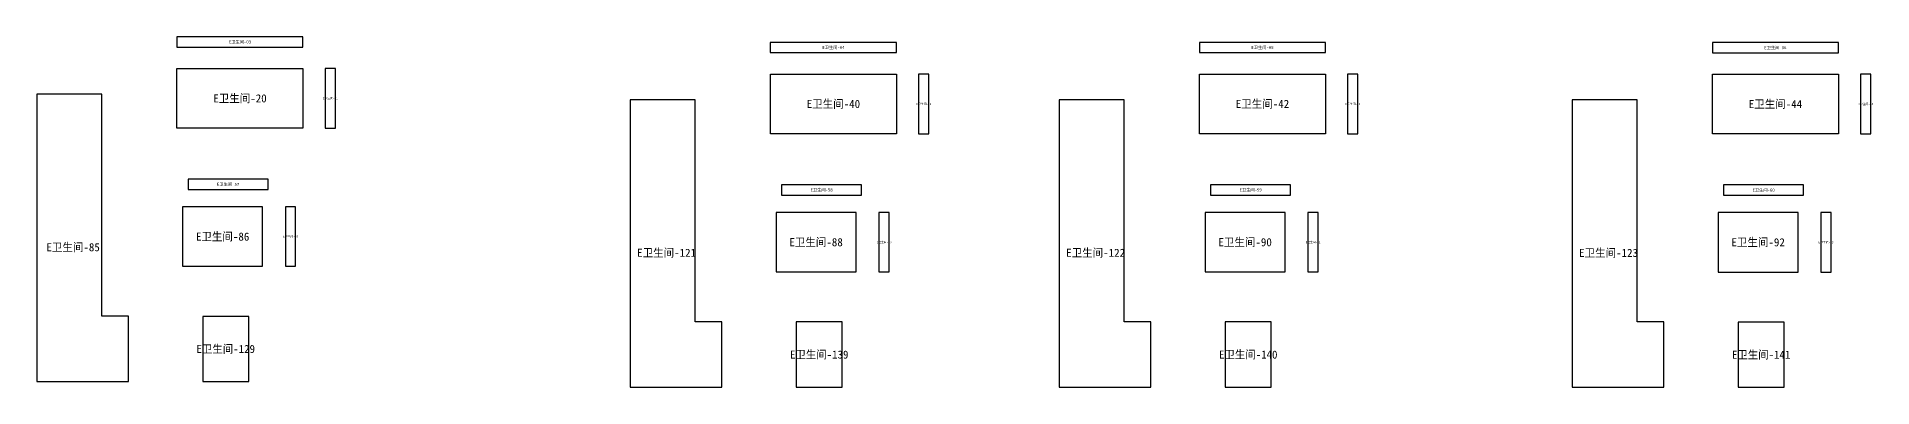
# Model space of a CAD drawing. Header units: inches. Extents: x 44145 to 132907, y -98283 to 21892.
# Drawn here: x 68840 to 87048, y -68089 to -64619 of the extents above; entities that cross this region are included whole.
import ezdxf
from ezdxf.enums import TextEntityAlignment as Align

# ---------------------------------------------------------------- set-up
doc = ezdxf.new("R2010")
doc.units = ezdxf.units.IN
doc.layers.add('NUMBERS', color=7, linetype='Continuous')
doc.layers.add('OUTER', color=7, linetype='Continuous')

msp = doc.modelspace()

# ---------------------------------------------------------------- linework, layer by layer
at = {"layer": 'OUTER'}
for points in [[(70230, -64721), (71481, -64721), (71481, -64619), (70230, -64619), (70230, -64721)], [(76117, -64776), (77368, -64776), (77368, -64675), (76117, -64675), (76117, -64776)], [(80373, -64776), (81624, -64776), (81624, -64675), (80373, -64675), (80373, -64776)], [(85462, -64777), (86713, -64777), (86713, -64676), (85462, -64676), (85462, -64777)], [(70231, -64934), (71481, -64934), (71481, -65523), (70231, -65523), (70231, -64934)], [(71701, -65523), (71802, -65523), (71802, -64934), (71701, -64934), (71701, -65523)], [(76118, -64990), (77369, -64990), (77369, -65579), (76118, -65579), (76118, -64990)], [(77588, -65579), (77690, -65579), (77690, -64990), (77588, -64990), (77588, -65579)], [(80374, -64990), (81625, -64990), (81625, -65579), (80374, -65579), (80374, -64990)], [(81844, -65579), (81946, -65579), (81946, -64990), (81844, -64990), (81844, -65579)], [(85462, -64991), (86713, -64991), (86713, -65580), (85462, -65580), (85462, -64991)], [(86932, -65580), (87034, -65580), (87034, -64991), (86932, -64991), (86932, -65580)], [(68840, -68031), (69749, -68031), (69749, -67387), (69484, -67387), (69484, -65187), (68840, -65187), (68840, -68031)], [(74727, -68087), (75637, -68087), (75637, -67442), (75371, -67442), (75371, -65242), (74727, -65242), (74727, -68087)], [(78983, -68087), (79892, -68087), (79892, -67442), (79627, -67442), (79627, -65242), (78983, -65242), (78983, -68087)], [(84071, -68088), (84981, -68088), (84981, -67443), (84716, -67443), (84716, -65243), (84071, -65243), (84071, -68088)], [(70342, -66131), (71135, -66131), (71135, -66029), (70342, -66029), (70342, -66131)], [(76229, -66186), (77023, -66186), (77023, -66084), (76229, -66084), (76229, -66186)], [(80485, -66186), (81278, -66186), (81278, -66084), (80485, -66084), (80485, -66186)], [(85573, -66187), (86367, -66187), (86367, -66086), (85573, -66086), (85573, -66187)], [(70287, -66892), (71081, -66892), (71081, -66303), (70287, -66303), (70287, -66892)], [(71307, -66892), (71408, -66892), (71408, -66303), (71307, -66303), (71307, -66892)], [(76174, -66947), (76968, -66947), (76968, -66358), (76174, -66358), (76174, -66947)], [(77194, -66947), (77296, -66947), (77296, -66358), (77194, -66358), (77194, -66947)], [(80430, -66947), (81224, -66947), (81224, -66358), (80430, -66358), (80430, -66947)], [(81450, -66947), (81552, -66947), (81552, -66358), (81450, -66358), (81450, -66947)], [(85519, -66949), (86313, -66949), (86313, -66360), (85519, -66360), (85519, -66949)], [(86538, -66949), (86640, -66949), (86640, -66360), (86538, -66360), (86538, -66949)], [(70486, -68033), (70943, -68033), (70943, -67388), (70486, -67388), (70486, -68033)], [(76373, -68088), (76830, -68088), (76830, -67443), (76373, -67443), (76373, -68088)], [(80629, -68088), (81086, -68088), (81086, -67443), (80629, -67443), (80629, -68088)], [(85718, -68089), (86175, -68089), (86175, -67445), (85718, -67445), (85718, -68089)]]:
    msp.add_lwpolyline(points, dxfattribs=at)

# ---------------------------------------------------------------- texts
at = {"layer": 'NUMBERS'}
for s, height, p in [('E卫生间-03', 30, (70856, -64670)), ('E卫生间-04', 30, (76743, -64725)), ('E卫生间-05', 30, (80999, -64725)), ('E卫生间-06', 30, (86087, -64727)), ('E卫生间-20', 80, (70856, -65229)), ('E卫生间-21', 20.2, (71752, -65229)), ('E卫生间-40', 80, (76743, -65284)), ('E卫生间-41', 20.2, (77639, -65284)), ('E卫生间-42', 80, (80999, -65284)), ('E卫生间-43', 20.2, (81895, -65284)), ('E卫生间-44', 80, (86088, -65285)), ('E卫生间-45', 20.2, (86983, -65285)), ('E卫生间-57', 30, (70738, -66080)), ('E卫生间-58', 30, (76626, -66135)), ('E卫生间-59', 30, (80882, -66135)), ('E卫生间-60', 30, (85970, -66137)), ('E卫生间-86', 80, (70684, -66598)), ('E卫生间-87', 20.2, (71358, -66598)), ('E卫生间-88', 80, (76571, -66653)), ('E卫生间-89', 20.2, (77245, -66653)), ('E卫生间-90', 80, (80827, -66653)), ('E卫生间-91', 20.2, (81501, -66653)), ('E卫生间-92', 80, (85916, -66654)), ('E卫生间-93', 20.2, (86589, -66654)), ('E卫生间-85', 80, (69201, -66703)), ('E卫生间-121', 80, (75088, -66758)), ('E卫生间-122', 80, (79344, -66758)), ('E卫生间-123', 80, (84432, -66759)), ('E卫生间-129', 79.4, (70715, -67710)), ('E卫生间-139', 79.4, (76602, -67766)), ('E卫生间-140', 79.4, (80858, -67766)), ('E卫生间-141', 79.4, (85946, -67767))]:
    msp.add_text(s, height=height, dxfattribs=at).set_placement(p, align=Align.MIDDLE_CENTER)

doc.saveas('drawing.dxf')
